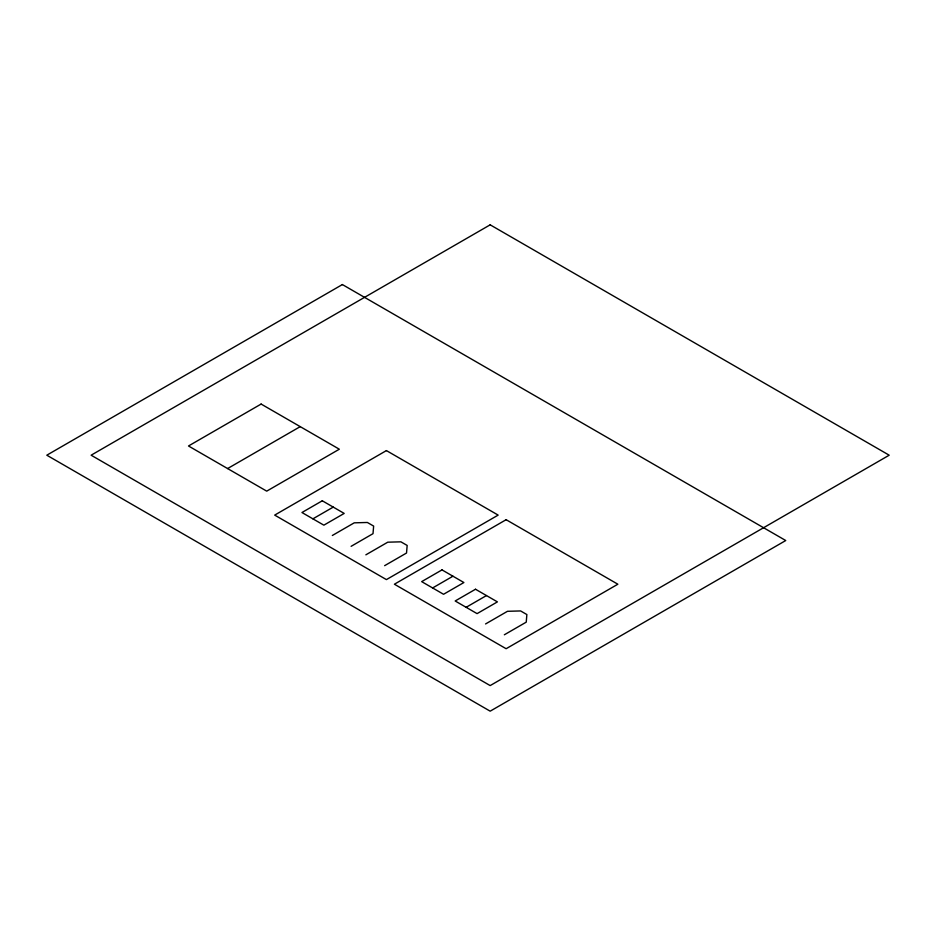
<?xml version="1.0" encoding="UTF-8"?>
<svg xmlns="http://www.w3.org/2000/svg" width="936" height="936" viewBox="0 0 936 936"><rect width="100%" height="100%" fill="white"/><g stroke="black" fill="none" stroke-linecap="round" stroke-linejoin="round"><path stroke-width="1.4" d="M227.6 468.562L300.234 426.629M312.905 518.837L333.239 507.101M332.339 535.486L354.241 522.838L367.38 522.475L373.639 526.09L373.008 533.672L351.117 546.32M365.859 554.837L387.761 542.19L400.9 541.827L407.16 545.442L406.528 553.024L384.637 565.672M432.607 587.96L452.942 576.213M466.128 607.312L486.463 595.565M485.573 623.949L507.476 611.302L520.615 610.939L526.863 614.554L526.243 622.147L504.34 634.783M342.377 284.556L46.8 455.2L490.171 711.173L785.749 540.528L342.377 284.556M490.171 224.827L91.131 455.2L490.171 685.585L889.2 455.2L490.171 224.827M261.121 404.06L188.499 445.981L266.713 491.143L339.335 449.21L261.121 404.06M386.416 450.59L274.693 515.104L386.416 579.606L498.151 515.104L386.416 450.59M322.288 500.783L301.954 512.519L323.856 525.166L344.191 513.419L322.288 500.783M506.13 519.702L394.395 584.216L506.13 648.718L617.854 584.216L506.13 519.702M442.003 569.895L421.668 581.63L443.559 594.278L463.893 582.531L442.003 569.895M475.511 589.247L455.177 600.982L477.079 613.63L497.414 601.883L475.511 589.247"/></g></svg>
